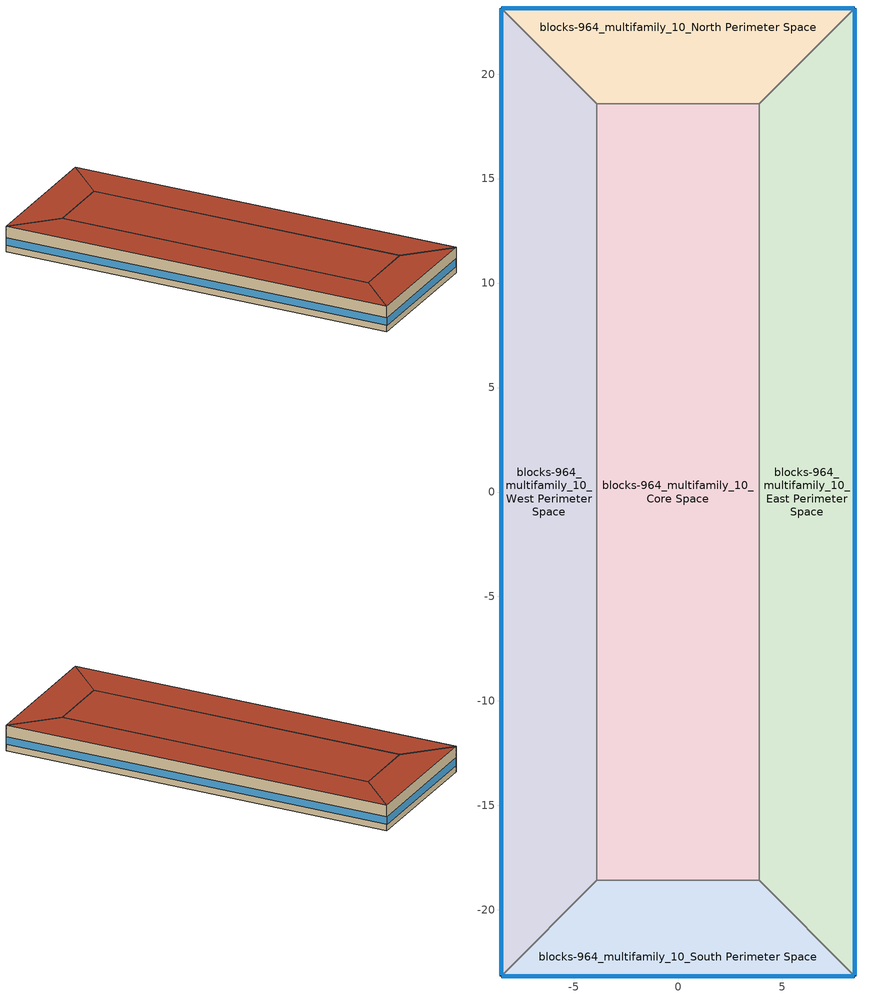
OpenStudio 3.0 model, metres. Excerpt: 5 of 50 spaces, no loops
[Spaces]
blocks-964_multifamily_10_West Perimeter Space
 floor to blocks-964_multifamily_9_West Perimeter Space: -8.46,-23.16 -8.46,23.16 -3.89,18.59 -3.89,-18.59 z27.43
 wall outside (Masonry_Steel_Frame_Wall?): -8.46,23.16 -8.46,-23.16 z27.43:30.48
 wall to blocks-964_multifamily_10_North Perimeter Space: -3.89,18.59 -8.46,23.16 z27.43:30.48
 wall to blocks-964_multifamily_10_Core Space: -3.89,-18.59 -3.89,18.59 z27.43:30.48
 wall to blocks-964_multifamily_10_South Perimeter Space: -8.46,-23.16 -3.89,-18.59 z27.43:30.48
 window (fenestration_3.23660991_0.39_0.7): -8.46,23.14 -8.46,-23.14 z28.19:29.11
 roof outside: -3.89,-18.59 -3.89,18.59 -8.46,23.16 -8.46,-23.16 z30.48
blocks-964_multifamily_10_North Perimeter Space
 floor to blocks-964_multifamily_9_North Perimeter Space: -8.46,23.16 8.46,23.16 3.89,18.59 -3.89,18.59 z27.43
 wall outside (Masonry_Steel_Frame_Wall?): 8.46,23.16 -8.46,23.16 z27.43:30.48
 wall to blocks-964_multifamily_10_East Perimeter Space: 3.89,18.59 8.46,23.16 z27.43:30.48
 wall to blocks-964_multifamily_10_Core Space: -3.89,18.59 3.89,18.59 z27.43:30.48
 window (fenestration_3.23660991_0.39_0.7): 8.43,23.16 -8.43,23.16 z28.19:29.11
 roof outside: -3.89,18.59 3.89,18.59 8.46,23.16 -8.46,23.16 z30.48
blocks-964_multifamily_10_East Perimeter Space
 floor to blocks-964_multifamily_9_East Perimeter Space: 8.46,23.16 8.46,-23.16 3.89,-18.59 3.89,18.59 z27.43
 wall outside (Masonry_Steel_Frame_Wall?): 8.46,-23.16 8.46,23.16 z27.43:30.48
 wall to blocks-964_multifamily_10_South Perimeter Space: 3.89,-18.59 8.46,-23.16 z27.43:30.48
 wall to blocks-964_multifamily_10_Core Space: 3.89,18.59 3.89,-18.59 z27.43:30.48
 window (fenestration_3.23660991_0.39_0.7): 8.46,-23.14 8.46,23.14 z28.19:29.11
 roof outside: 3.89,18.59 3.89,-18.59 8.46,-23.16 8.46,23.16 z30.48
blocks-964_multifamily_10_South Perimeter Space
 floor to blocks-964_multifamily_9_South Perimeter Space: 8.46,-23.16 -8.46,-23.16 -3.89,-18.59 3.89,-18.59 z27.43
 wall outside (Masonry_Steel_Frame_Wall?): -8.46,-23.16 8.46,-23.16 z27.43:30.48
 wall to blocks-964_multifamily_10_Core Space: 3.89,-18.59 -3.89,-18.59 z27.43:30.48
 window (fenestration_3.23660991_0.39_0.7): -8.43,-23.16 8.43,-23.16 z28.19:29.11
 roof outside: 3.89,-18.59 -3.89,-18.59 -8.46,-23.16 8.46,-23.16 z30.48
blocks-964_multifamily_10_Core Space
 floor to blocks-964_multifamily_9_Core Space: -3.89,-18.59 -3.89,18.59 3.89,18.59 3.89,-18.59 z27.43
 roof outside: 3.89,-18.59 3.89,18.59 -3.89,18.59 -3.89,-18.59 z30.48
[Building]
HighRise_Apt_2004: North Axis {deg}=104.903; Default Construction Set=Default Construction Set 1
[Site]
Miami Intl Ap_FL_USA: Latitude {deg}=25.82; Longitude {deg}=-80.3; Time Zone {hr}=-5; Elevation {m}=11
[Site:GroundTemperature:BuildingSurface]
19.527, 19.502, 19.536, 19.598, 20.002, 21.64, 22.225, 22.375, 21.449, 20.121, 19.802, 19.633
[Site:WaterMainsTemperature]
Calculation Method=Correlation; Annual Average Outdoor Air Temperature {C}=9.69; Maximum Difference In Monthly Average Outdoor Air Temperatures {deltaC}=28.1
[SizingPeriod:DesignDay] Barometric Pressure {Pa}=101193; Sky Clearness=0; Rain Indicator=0; Snow Indicator=0; Day of Month=21; Daylight Saving Time Indicator=0; Humidity Indicating Type=Wetbulb; Dry-Bulb Temperature Range Modifier Type=DefaultMultipliers; Daily Wet-Bulb Temperature Range {deltaC}=0
Name | Maximum Dry-Bulb Temperature {C} | Daily Dry-Bulb Temperature Range {deltaC} | Humidity Indicating Conditions at Maximum Dry-Bulb | Wind Speed {m/s} | Wind Direction {deg} | Month | Day Type | Solar Model Indicator | ASHRAE Taub | ASHRAE Taud
Miami Intl Ap Ann Htg 99.6% Condns DB | 8.7 | 0 | 8.7 | 3.8 | 340 | 1 | WinterDesignDay | ASHRAEClearSky | 0 | 0
Miami Intl Ap Ann Clg .4% Condns DB=>MWB | 33.2 | 6.7 | 25.3 | 4.5 | 140 | 7 | SummerDesignDay | ASHRAETau | 0.528 | 1.905
[ClimateZones]
Climate Zone Institution Name 1=ASHRAE; Climate Zone Document Name 1=ANSI/ASHRAE Standard 169; Climate Zone Document Year 1=2006; Climate Zone Value 1=5A; Climate Zone Institution Name 2=CEC; Climate Zone Document Name 2=California Climate Zone Descriptions; Climate Zone Document Year 2=1995
[Construction]
<INT-FLOOR-TOPSIDE: 1/2IN Gypsum, 4IN CONCRETE HW, CP02 CARPET PAD
INT-FLOOR-,UNDERSIDE: CP02 CARPET PAD, 4IN CONCRETE HW, 1/2IN Gypsum
Standard_Int-Wall: 1/2IN Gypsum, 1/2IN Gypsum
Masonry_Steel_Frame_Wall?: M01 100mm brick, Steel Frame Wall Insulation, 1/2IN Gypsum
IEAD_Metal_Deck': Roof Membrane, IEAD Roof Insulation, Metal Decking
Insul"_slab: Floor Insulation, MAT-CC05 8 HW CONCRETE
fenestration_3.23660991_0.39_0.7: Glazing Layer
[Material] Thermal Absorptance=0.9
Name | Roughness | Thickness {m} | Conductivity {W/m-K} | Density {kg/m3} | Specific Heat {J/kg-K} | Solar Absorptance | Visible Absorptance
1/2IN Gypsum | Smooth | 0.0127 | 0.16 | 784.9 | 830 | 0.92 | 0.92
4IN CONCRETE HW | Rough | 0.1016 | 1.311 | 2240 | 836.8 | 0.7 | 0.7
M01 100mm brick | MediumRough | 0.1016 | 0.89 | 1920 | 790 | 0.7 | 0.7
Steel Frame Wall Insulation | MediumRough | 0.0932479 | 0.049 | 265 | 836.8 | 0.7 | 0.7
Roof Membrane | VeryRough | 0.0095 | 0.16 | 1121.29 | 1460 | 0.7 | 0.7
IEAD Roof Insulation | MediumRough | 0.134064 | 0.049 | 265 | 836.8 | 0.7 | 0.7
Metal Decking | MediumSmooth | 0.0015 | 45.006 | 7680 | 418.4 | 0.7 | 0.3
Floor Insulation | MediumRough | 0.0795 | 0.045 | 265 | 836.8 | 0.7 | 0.7
MAT-CC05 8 HW CONCRETE | Rough | 0.2032 | 1.311 | 2240 | 836.8 | 0.7 | 0.7
[Material:NoMass]
CP02 CARPET PAD: Roughness=VeryRough; Thermal Resistance {m2-K/W}=0.2165; Thermal Absorptance=0.9; Solar Absorptance=0.7; Visible Absorptance=0.8
[DefaultSurfaceConstructions]
Name | Floor Construction | Wall Construction | Roof Ceiling Construction
Default Surface Constructions 1 | <INT-FLOOR-TOPSIDE | Standard_Int-Wall | INT-FLOOR-,UNDERSIDE
Default Surface Constructions 8; Default Surface Constructions 9 | Insul"_slab |  | IEAD_Metal_Deck'
Default Surface Constructions 2; Default Surface Constructions 3
[DefaultConstructionSet]
Name | Default Exterior Surface Constructions | Default Interior Surface Constructions | Default Ground Contact Surface Constructions | Default Exterior SubSurface Constructions | Default Interior SubSurface Constructions
Default Construction Set 1 | Default Surface Constructions 2 | Default Surface Constructions 1 | Default Surface Constructions 3 | Default Sub Surface Constructions 1 | Default Sub Surface Constructions 2
Default Construction Set 5 | Default Surface Constructions 8 |  | Default Surface Constructions 9
[WindowMaterial:SimpleGlazingSystem]
Glazing Layer: U-Factor {W/m2-K}=3.23661; Solar Heat Gain Coefficient=0.39; Visible Transmittance=0.7
[DefaultSubSurfaceConstructions]
Default Sub Surface Constructions 1; Default Sub Surface Constructions 2
[BuildingStory]
Story 10: Nominal Z Coordinate {m}=27.432; Nominal Floor to Floor Height {m}=3.048
[Space] Space Type=PNNL_Asset_Rating_Apartment_Space_Type; Default Construction Set=Default Construction Set 5; Building Story=Story 10
Name | Thermal Zone
blocks-964_multifamily_10_West Perimeter Space | blocks-964_m$ultifamily_10_West Perimeter
blocks-964_multifamily_10_North Perimeter Space | blocks-964_multifamil@y_10_North Perimeter
blocks-964_multifamily_10_East Perimeter Space | blocks-964_m!ultifamily_10_East Perimeter
blocks-964_multifamily_10_South Perimeter Space | blocks-964_multifamily_10_South Perimeter#
blocks-964_multifamily_10_Core Space | ~blocks-964_multifamily_10_Core
[ThermalZone] Use Ideal Air Loads=No
Name | Thermostat
blocks-964_m$ultifamily_10_West Perimeter | Thermostat Setpoint Dual Setpoint 46
blocks-964_multifamil@y_10_North Perimeter | Thermostat Setpoint Dual Setpoint 47
blocks-964_m!ultifamily_10_East Perimeter | Thermostat Setpoint Dual Setpoint 48
blocks-964_multifamily_10_South Perimeter# | Thermostat Setpoint Dual Setpoint 49
~blocks-964_multifamily_10_Core | Thermostat Setpoint Dual Setpoint 50
[SpaceType]
PNNL_Asset_Rating_Apartment_Space_Type: Default Schedule Set=PNNL_Asset_Rating_Apartment_Space_Type_Default_Schedule_Set; Design Specification Outdoor Air Object=PNNL_Asset_Rating_Apartment_Outdoor_Air
[DefaultScheduleSet]
PNNL_Asset_Rating_Apartment_Space_Type_Default_Schedule_Set: Number of People Schedule=PNNL_Asset_Rating_Apartment_Occupancy_Schedule; People Activity Level Schedule=PNNL_Asset_Rating_Apartment_Activity_Schedule; Lighting Schedule=PNNL_Asset_Rating_Apartment_Lighting_Schedule; Electric Equipment Schedule=PNNL_Asset_Rating_Apartment_Plug_And_Process_Schedule; Hot Water Equipment Schedule=PNNL_Asset_Rating_Apartment_Service_Water_Heating_Schedule; Infiltration Schedule=PNNL_Asset_Rating_Apartment_Infiltration_Schedule; Other Equipment Schedule=PNNL_Asset_Rating_Apartment_Elevator_Schedule
[DesignSpecification:OutdoorAir]
PNNL_Asset_Rating_Apartment_Outdoor_Air: Outdoor Air Flow per Floor Area {m3/s-m2}=0.0003048
[People]
PNNL_Asset_Rating_Apartment_Occupants: People Definition=PNNL_Asset_Rating_Apartment_Occupants_Definition; Space or SpaceType=PNNL_Asset_Rating_Apartment_Space_Type; Activity Level Schedule=PNNL_Asset_Rating_Apartment_Activity_Schedule
[People:Definition]
PNNL_Asset_Rating_Apartment_Occupants_Definition: Number of People Calculation Method=Area/Person; Space Floor Area per Person {m2/person}=35.3032; Fraction Radiant=0.3; Sensible Heat Fraction=0.5
[Lights]
Name | Lights Definition | Space or SpaceType | Schedule
PNNL_Asset_Rating_Apartment_Lights | PNNL_Asset_Rating_Apartment_Lights_Definition | PNNL_Asset_Rating_Apartment_Space_Type
PNNL_Asset_Rating_Apartment_Lights 46 | Lights Definition 46 | blocks-964_multifamily_10_West Perimeter Space | PNNL_Asset_Rating_Apartment_Lighting_Schedule
PNNL_Asset_Rating_Apartment_Lights 47 | Lights Definition 47 | blocks-964_multifamily_10_North Perimeter Space | PNNL_Asset_Rating_Apartment_Lighting_Schedule
PNNL_Asset_Rating_Apartment_Lights 48 | Lights Definition 48 | blocks-964_multifamily_10_East Perimeter Space | PNNL_Asset_Rating_Apartment_Lighting_Schedule
PNNL_Asset_Rating_Apartment_Lights 49 | Lights Definition 49 | blocks-964_multifamily_10_South Perimeter Space | PNNL_Asset_Rating_Apartment_Lighting_Schedule
PNNL_Asset_Rating_Apartment_Lights 50 | Lights Definition 50 | blocks-964_multifamily_10_Core Space | PNNL_Asset_Rating_Apartment_Lighting_Schedule
[Lights:Definition] Design Level Calculation Method=Watts/Area; Fraction Radiant=0.37; Fraction Visible=0.18
Name | Watts per Space Floor Area {W/m2} | Return Air Fraction
PNNL_Asset_Rating_Apartment_Lights_Definition | 0 | 0
Lights Definition 46; Lights Definition 47; Lights Definition 48; Lights Definition 49; Lights Definition 50 | 7.53854
[ElectricEquipment]
PNNL_Asset_Rating_Apartment_Plug_Loads: Electric Equipment Definition=PNNL_Asset_Rating_Apartment_Plug_Loads_Definition; Space or SpaceType=PNNL_Asset_Rating_Apartment_Space_Type
[ElectricEquipment:Definition]
PNNL_Asset_Rating_Apartment_Plug_Loads_Definition: Design Level Calculation Method=Watts/Area; Watts per Space Floor Area {W/m2}=6.67362; Fraction Latent=0; Fraction Radiant=0.3; Fraction Lost=0
[SpaceInfiltration:DesignFlowRate]
PNNL_Asset_Rating_Apartment_Infiltration: Space or SpaceType=PNNL_Asset_Rating_Apartment_Space_Type; Design Flow Rate Calculation Method=Flow/ExteriorArea; Flow per Exterior Surface Area {m3/s-m2}=0.00102413; Constant Term Coefficient=0; Velocity Term Coefficient=0.224
[ThermostatSetpoint:DualSetpoint] Heating Setpoint Temperature Schedule=PNNL_Asset_Rating_Apartment_Heating_Schedule; Cooling Setpoint Temperature Schedule=PNNL_Asset_Rating_Apartment_Cooling_Schedule
Thermostat Setpoint Dual Setpoint 46; Thermostat Setpoint Dual Setpoint 47; Thermostat Setpoint Dual Setpoint 48; Thermostat Setpoint Dual Setpoint 49; Thermostat Setpoint Dual Setpoint 50
[Schedule:Ruleset]
Name | Default Day Schedule | Summer Design Day Schedule | Winter Design Day Schedule
PNNL_Asset_Rating_Apartment_Occupancy_Schedule | PNNL_Asset_Rating_Apartment_Occupancy_Schedule_Week_Day | PNNL_Asset_Rating_Apartment_Occupancy_Schedule_Summer_Design_Day | PNNL_Asset_Rating_Apartment_Occupancy_Schedule_Winter_Design_Day
PNNL_Asset_Rating_Apartment_Activity_Schedule | PNNL_Asset_Rating_Apartment_Activity_Schedule_Week_Day | PNNL_Asset_Rating_Apartment_Activity_Schedule_Summer_Design_Day | PNNL_Asset_Rating_Apartment_Activity_Schedule_Winter_Design_Day
PNNL_Asset_Rating_Apartment_Lighting_Schedule | PNNL_Asset_Rating_Apartment_Lighting_Schedule_Week_Day | PNNL_Asset_Rating_Apartment_Lighting_Schedule_Summer_Design_Day | PNNL_Asset_Rating_Apartment_Lighting_Schedule_Winter_Design_Day
PNNL_Asset_Rating_Apartment_Plug_And_Process_Schedule | PNNL_Asset_Rating_Apartment_Plug_And_Process_Schedule_Week_Day | PNNL_Asset_Rating_Apartment_Plug_And_Process_Schedule_Summer_Design_Day | PNNL_Asset_Rating_Apartment_Plug_And_Process_Schedule_Winter_Design_Day
PNNL_Asset_Rating_Apartment_Service_Water_Heating_Schedule | PNNL_Asset_Rating_Apartment_Service_Water_Heating_Schedule_Week_Day 1 | PNNL_Asset_Rating_Apartment_Service_Water_Heating_Schedule_Summer_Design_Day 1 | PNNL_Asset_Rating_Apartment_Service_Water_Heating_Schedule_Winter_Design_Day 1
PNNL_Asset_Rating_Apartment_Infiltration_Schedule | PNNL_Asset_Rating_Apartment_Infiltration_Schedule_Week_Day | PNNL_Asset_Rating_Apartment_Infiltration_Schedule_Summer_Design_Day | PNNL_Asset_Rating_Apartment_Infiltration_Schedule_Winter_Design_Day
PNNL_Asset_Rating_Apartment_Elevator_Schedule | PNNL_Asset_Rating_Apartment_Elevator_Schedule_Week_Day | PNNL_Asset_Rating_Apartment_Elevator_Schedule_Summer_Design_Day | PNNL_Asset_Rating_Apartment_Elevator_Schedule_Winter_Design_Day
PNNL_Asset_Rating_Apartment_Heating_Schedule | PNNL_Asset_Rating_Apartment_Heating_Schedule_Week_Day | PNNL_Asset_Rating_Apartment_Heating_Schedule_Summer_Design_Day | PNNL_Asset_Rating_Apartment_Heating_Schedule_Winter_Design_Day
PNNL_Asset_Rating_Apartment_Cooling_Schedule | PNNL_Asset_Rating_Apartment_Cooling_Schedule_Week_Day | PNNL_Asset_Rating_Apartment_Cooling_Schedule_Summer_Design_Day | PNNL_Asset_Rating_Apartment_Cooling_Schedule_Winter_Design_Day
[Schedule:Day]
PNNL_Asset_Rating_Apartment_Occupancy_Schedule_Week_Day; PNNL_Asset_Rating_Apartment_Occupancy_Schedule_Summer_Design_Day; PNNL_Asset_Rating_Apartment_Occupancy_Schedule_Winter_Design_Day; PNNL_Asset_Rating_Apartment_Occupancy_Schedule_Sunday; PNNL_Asset_Rating_Apartment_Occupancy_Schedule_Saturday: 1, 0, 1, 2, 0, 1, 3, 0, 1, 4, 0, 1, 5, 0, 1, 6, 0, 1, 7, 0, 1, 8, 0, 0.852459, 9, 0, 0.393443, 10, 0, 0.245902, 11, 0, 0.245902, 12, 0, 0.245902, 13, 0, 0.245902, 14, 0, 0.245902, 15, 0, 0.245902, 16, 0, 0.245902, 17, 0, 0.295082, 18, 0, 0.52459, 19, 0, 0.868852, 20, 0, 0.868852, 21, 0, 0.868852, 22, 0, 1, 23, 0, 1, 24, 0, 1
PNNL_Asset_Rating_Apartment_Activity_Schedule_Week_Day; PNNL_Asset_Rating_Apartment_Activity_Schedule_Summer_Design_Day; PNNL_Asset_Rating_Apartment_Activity_Schedule_Winter_Design_Day; PNNL_Asset_Rating_Apartment_Activity_Schedule_Sunday; PNNL_Asset_Rating_Apartment_Activity_Schedule_Saturday: 1, 0, 132, 2, 0, 132, 3, 0, 132, 4, 0, 132, 5, 0, 132, 6, 0, 132, 7, 0, 132, 8, 0, 132, 9, 0, 132, 10, 0, 132, 11, 0, 132, 12, 0, 132, 13, 0, 132, 14, 0, 132, 15, 0, 132, 16, 0, 132, 17, 0, 132, 18, 0, 132, 19, 0, 132, 20, 0, 132, 21, 0, 132, 22, 0, 132, 23, 0, 132, 24, 0, 132
PNNL_Asset_Rating_Apartment_Lighting_Schedule_Week_Day; PNNL_Asset_Rating_Apartment_Lighting_Schedule_Summer_Design_Day; PNNL_Asset_Rating_Apartment_Lighting_Schedule_Winter_Design_Day; PNNL_Asset_Rating_Apartment_Lighting_Schedule_Sunday; PNNL_Asset_Rating_Apartment_Lighting_Schedule_Saturday: 1, 0, 0.0666667, 2, 0, 0.0666667, 3, 0, 0.0666667, 4, 0, 0.0666667, 5, 0, 0.186724, 6, 0, 0.393634, 7, 0, 0.439555, 8, 0, 0.392722, 9, 0, 0.172403, 10, 0, 0.119013, 11, 0, 0.119013, 12, 0, 0.119013, 13, 0, 0.119013, 14, 0, 0.119013, 15, 0, 0.119013, 16, 0, 0.205903, 17, 0, 0.438575, 18, 0, 0.616443, 19, 0, 0.829024, 20, 0, 0.985839, 21, 0, 1, 22, 0, 0.691778, 23, 0, 0.383569, 24, 0, 0.160029
PNNL_Asset_Rating_Apartment_Plug_And_Process_Schedule_Week_Day; PNNL_Asset_Rating_Apartment_Plug_And_Process_Schedule_Summer_Design_Day; PNNL_Asset_Rating_Apartment_Plug_And_Process_Schedule_Winter_Design_Day; PNNL_Asset_Rating_Apartment_Plug_And_Process_Schedule_Sunday; PNNL_Asset_Rating_Apartment_Plug_And_Process_Schedule_Saturday: 1, 0, 0.453988, 2, 0, 0.411043, 3, 0, 0.392638, 4, 0, 0.380368, 5, 0, 0.380368, 6, 0, 0.429448, 7, 0, 0.539877, 8, 0, 0.650307, 9, 0, 0.662577, 10, 0, 0.674847, 11, 0, 0.687117, 12, 0, 0.699387, 13, 0, 0.687117, 14, 0, 0.662577, 15, 0, 0.650307, 16, 0, 0.680982, 17, 0, 0.803681, 18, 0, 1, 19, 0, 1, 20, 0, 0.92638, 21, 0, 0.889571, 22, 0, 0.846626, 23, 0, 0.711656, 24, 0, 0.576687
PNNL_Asset_Rating_Apartment_Service_Water_Heating_Schedule_Week_Day 1; PNNL_Asset_Rating_Apartment_Service_Water_Heating_Schedule_Summer_Design_Day 1; PNNL_Asset_Rating_Apartment_Service_Water_Heating_Schedule_Winter_Design_Day 1; PNNL_Asset_Rating_Apartment_Service_Water_Heating_Schedule_Sunday 1; PNNL_Asset_Rating_Apartment_Service_Water_Heating_Schedule_Saturday 1: 1, 0, 0.08, 2, 0, 0.04, 3, 0, 0.01, 4, 0, 0.01, 5, 0, 0.04, 6, 0, 0.27, 7, 0, 0.94, 8, 0, 1, 9, 0, 0.96, 10, 0, 0.84, 11, 0, 0.76, 12, 0, 0.61, 13, 0, 0.53, 14, 0, 0.47, 15, 0, 0.41, 16, 0, 0.47, 17, 0, 0.55, 18, 0, 0.73, 19, 0, 0.86, 20, 0, 0.82, 21, 0, 0.75, 22, 0, 0.61, 23, 0, 0.53, 24, 0, 0.29
PNNL_Asset_Rating_Apartment_Infiltration_Schedule_Week_Day; PNNL_Asset_Rating_Apartment_Infiltration_Schedule_Summer_Design_Day; PNNL_Asset_Rating_Apartment_Infiltration_Schedule_Winter_Design_Day; PNNL_Asset_Rating_Apartment_Infiltration_Schedule_Sunday; PNNL_Asset_Rating_Apartment_Infiltration_Schedule_Saturday: 1, 0, 1, 2, 0, 1, 3, 0, 1, 4, 0, 1, 5, 0, 1, 6, 0, 1, 7, 0, 1, 8, 0, 1, 9, 0, 1, 10, 0, 1, 11, 0, 1, 12, 0, 1, 13, 0, 1, 14, 0, 1, 15, 0, 1, 16, 0, 1, 17, 0, 1, 18, 0, 1, 19, 0, 1, 20, 0, 1, 21, 0, 1, 22, 0, 1, 23, 0, 1, 24, 0, 1
PNNL_Asset_Rating_Apartment_Elevator_Schedule_Week_Day: 1, 0, 0, 2, 0, 0, 3, 0, 0, 4, 0, 0, 5, 0, 0, 6, 0, 0, 7, 0, 0, 8, 0, 0.12, 9, 0, 0.22, 10, 0, 0.64, 11, 0, 0.74, 12, 0, 0.68, 13, 0, 0.68, 14, 0, 0.71, 15, 0, 0.72, 16, 0, 0.72, 17, 0, 0.73, 18, 0, 0.68, 19, 0, 0.68, 20, 0, 0.58, 21, 0, 0.54, 22, 0, 0, 23, 0, 0, 24, 0, 0
PNNL_Asset_Rating_Apartment_Elevator_Schedule_Summer_Design_Day; PNNL_Asset_Rating_Apartment_Elevator_Schedule_Winter_Design_Day: 24, 0, 0
PNNL_Asset_Rating_Apartment_Elevator_Schedule_Sunday: 1, 0, 0, 2, 0, 0, 3, 0, 0, 4, 0, 0, 5, 0, 0, 6, 0, 0, 7, 0, 0, 8, 0, 0, 9, 0, 0, 10, 0, 0.11, 11, 0, 0.13, 12, 0, 0.35, 13, 0, 0.37, 14, 0, 0.37, 15, 0, 0.39, 16, 0, 0.41, 17, 0, 0.38, 18, 0, 0.34, 19, 0, 0.03, 20, 0, 0, 21, 0, 0, 22, 0, 0, 23, 0, 0, 24, 0, 0
PNNL_Asset_Rating_Apartment_Elevator_Schedule_Saturday: 1, 0, 0, 2, 0, 0, 3, 0, 0, 4, 0, 0, 5, 0, 0, 6, 0, 0, 7, 0, 0, 8, 0, 0.09, 9, 0, 0.21, 10, 0, 0.56, 11, 0, 0.66, 12, 0, 0.68, 13, 0, 0.68, 14, 0, 0.69, 15, 0, 0.7, 16, 0, 0.69, 17, 0, 0.66, 18, 0, 0.58, 19, 0, 0.47, 20, 0, 0.43, 21, 0, 0.43, 22, 0, 0.08, 23, 0, 0, 24, 0, 0
PNNL_Asset_Rating_Apartment_Heating_Schedule_Week_Day; PNNL_Asset_Rating_Apartment_Heating_Schedule_Summer_Design_Day; PNNL_Asset_Rating_Apartment_Heating_Schedule_Winter_Design_Day; PNNL_Asset_Rating_Apartment_Heating_Schedule_Sunday; PNNL_Asset_Rating_Apartment_Heating_Schedule_Saturday: 1, 0, 21.11, 2, 0, 21.11, 3, 0, 21.11, 4, 0, 21.11, 5, 0, 21.11, 6, 0, 21.11, 7, 0, 21.11, 8, 0, 21.11, 9, 0, 21.11, 10, 0, 21.11, 11, 0, 21.11, 12, 0, 21.11, 13, 0, 21.11, 14, 0, 21.11, 15, 0, 21.11, 16, 0, 21.11, 17, 0, 21.11, 18, 0, 21.11, 19, 0, 21.11, 20, 0, 21.11, 21, 0, 21.11, 22, 0, 21.11, 23, 0, 21.11, 24, 0, 21.11
PNNL_Asset_Rating_Apartment_Cooling_Schedule_Week_Day; PNNL_Asset_Rating_Apartment_Cooling_Schedule_Summer_Design_Day; PNNL_Asset_Rating_Apartment_Cooling_Schedule_Winter_Design_Day; PNNL_Asset_Rating_Apartment_Cooling_Schedule_Sunday; PNNL_Asset_Rating_Apartment_Cooling_Schedule_Saturday: 1, 0, 23.89, 2, 0, 23.89, 3, 0, 23.89, 4, 0, 23.89, 5, 0, 23.89, 6, 0, 23.89, 7, 0, 23.89, 8, 0, 23.89, 9, 0, 23.89, 10, 0, 23.89, 11, 0, 23.89, 12, 0, 23.89, 13, 0, 23.89, 14, 0, 23.89, 15, 0, 23.89, 16, 0, 23.89, 17, 0, 23.89, 18, 0, 23.89, 19, 0, 23.89, 20, 0, 23.89, 21, 0, 23.89, 22, 0, 23.89, 23, 0, 23.89, 24, 0, 23.89
[Schedule:Rule]
Name | Schedule Ruleset | Rule Order | Day Schedule | Apply Sunday | Apply Saturday
PNNL_Asset_Rating_Apartment_Occupancy_Schedule_Sunday_Rule | PNNL_Asset_Rating_Apartment_Occupancy_Schedule | 0 | PNNL_Asset_Rating_Apartment_Occupancy_Schedule_Sunday | Yes
PNNL_Asset_Rating_Apartment_Occupancy_Schedule_Saturday_Rule | PNNL_Asset_Rating_Apartment_Occupancy_Schedule | 1 | PNNL_Asset_Rating_Apartment_Occupancy_Schedule_Saturday |  | Yes
PNNL_Asset_Rating_Apartment_Activity_Schedule_Sunday_Rule | PNNL_Asset_Rating_Apartment_Activity_Schedule | 0 | PNNL_Asset_Rating_Apartment_Activity_Schedule_Sunday | Yes
PNNL_Asset_Rating_Apartment_Activity_Schedule_Saturday_Rule | PNNL_Asset_Rating_Apartment_Activity_Schedule | 1 | PNNL_Asset_Rating_Apartment_Activity_Schedule_Saturday |  | Yes
PNNL_Asset_Rating_Apartment_Lighting_Schedule_Sunday_Rule | PNNL_Asset_Rating_Apartment_Lighting_Schedule | 0 | PNNL_Asset_Rating_Apartment_Lighting_Schedule_Sunday | Yes
PNNL_Asset_Rating_Apartment_Lighting_Schedule_Saturday_Rule | PNNL_Asset_Rating_Apartment_Lighting_Schedule | 1 | PNNL_Asset_Rating_Apartment_Lighting_Schedule_Saturday |  | Yes
PNNL_Asset_Rating_Apartment_Plug_And_Process_Schedule_Sunday_Rule | PNNL_Asset_Rating_Apartment_Plug_And_Process_Schedule | 0 | PNNL_Asset_Rating_Apartment_Plug_And_Process_Schedule_Sunday | Yes
PNNL_Asset_Rating_Apartment_Plug_And_Process_Schedule_Saturday_Rule | PNNL_Asset_Rating_Apartment_Plug_And_Process_Schedule | 1 | PNNL_Asset_Rating_Apartment_Plug_And_Process_Schedule_Saturday |  | Yes
PNNL_Asset_Rating_Apartment_Service_Water_Heating_Schedule_Sunday_Rule 1 | PNNL_Asset_Rating_Apartment_Service_Water_Heating_Schedule | 0 | PNNL_Asset_Rating_Apartment_Service_Water_Heating_Schedule_Sunday 1 | Yes
PNNL_Asset_Rating_Apartment_Service_Water_Heating_Schedule_Saturday_Rule 1 | PNNL_Asset_Rating_Apartment_Service_Water_Heating_Schedule | 1 | PNNL_Asset_Rating_Apartment_Service_Water_Heating_Schedule_Saturday 1 |  | Yes
PNNL_Asset_Rating_Apartment_Infiltration_Schedule_Sunday_Rule | PNNL_Asset_Rating_Apartment_Infiltration_Schedule | 0 | PNNL_Asset_Rating_Apartment_Infiltration_Schedule_Sunday | Yes
PNNL_Asset_Rating_Apartment_Infiltration_Schedule_Saturday_Rule | PNNL_Asset_Rating_Apartment_Infiltration_Schedule | 1 | PNNL_Asset_Rating_Apartment_Infiltration_Schedule_Saturday |  | Yes
PNNL_Asset_Rating_Apartment_Elevator_Schedule_Sunday_Rule | PNNL_Asset_Rating_Apartment_Elevator_Schedule | 0 | PNNL_Asset_Rating_Apartment_Elevator_Schedule_Sunday | Yes
PNNL_Asset_Rating_Apartment_Elevator_Schedule_Saturday_Rule | PNNL_Asset_Rating_Apartment_Elevator_Schedule | 1 | PNNL_Asset_Rating_Apartment_Elevator_Schedule_Saturday |  | Yes
PNNL_Asset_Rating_Apartment_Heating_Schedule_Sunday_Rule | PNNL_Asset_Rating_Apartment_Heating_Schedule | 0 | PNNL_Asset_Rating_Apartment_Heating_Schedule_Sunday | Yes
PNNL_Asset_Rating_Apartment_Heating_Schedule_Saturday_Rule | PNNL_Asset_Rating_Apartment_Heating_Schedule | 1 | PNNL_Asset_Rating_Apartment_Heating_Schedule_Saturday |  | Yes
PNNL_Asset_Rating_Apartment_Cooling_Schedule_Sunday_Rule | PNNL_Asset_Rating_Apartment_Cooling_Schedule | 0 | PNNL_Asset_Rating_Apartment_Cooling_Schedule_Sunday | Yes
PNNL_Asset_Rating_Apartment_Cooling_Schedule_Saturday_Rule | PNNL_Asset_Rating_Apartment_Cooling_Schedule | 1 | PNNL_Asset_Rating_Apartment_Cooling_Schedule_Saturday |  | Yes
